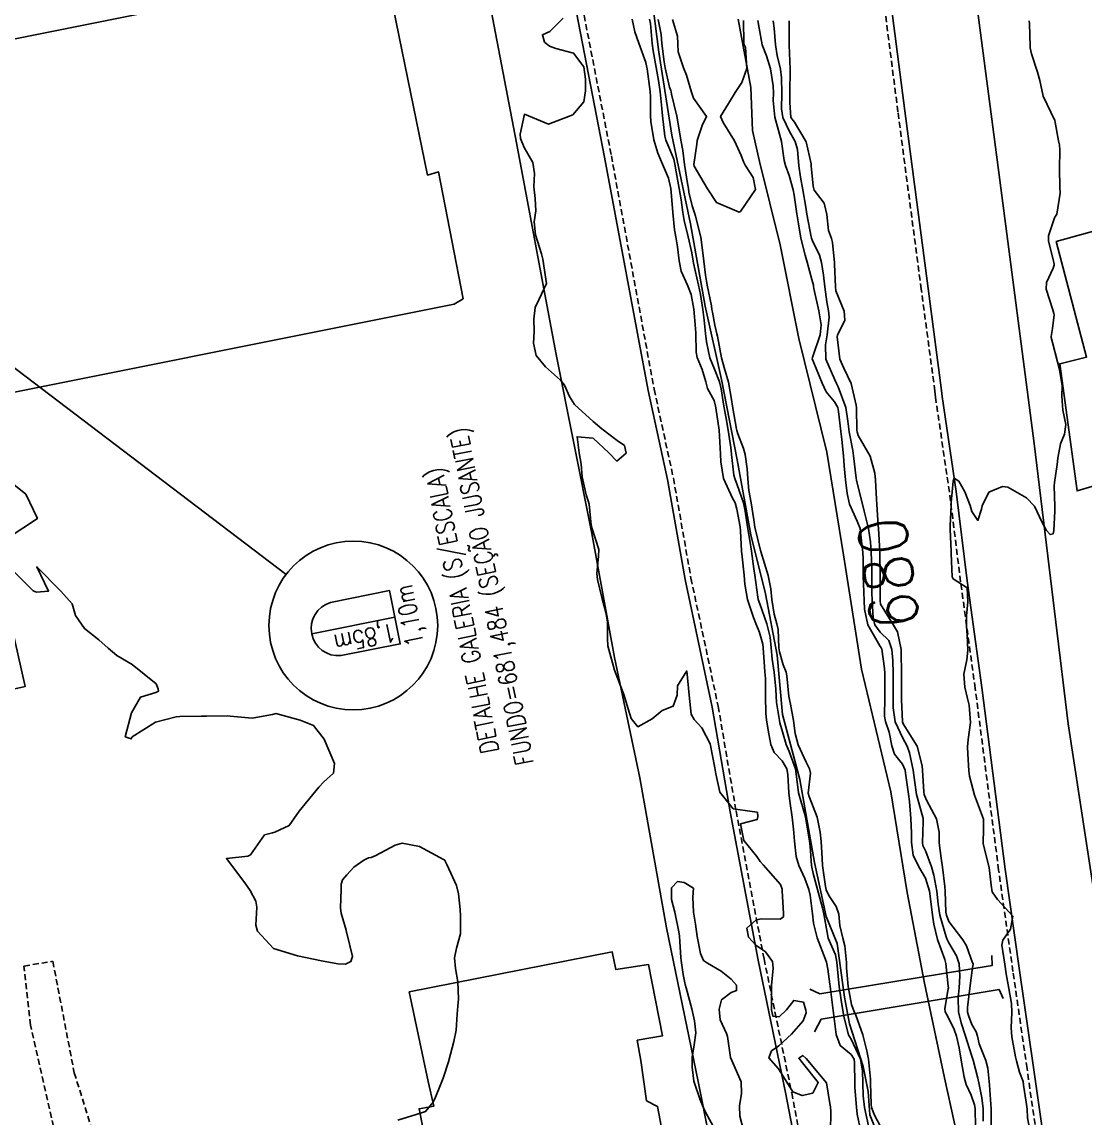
# Model space of a CAD drawing. Header units: metres. Extents: x 292545 to 299085, y 7450245 to 7463078.
# Drawn here: x 297021.9 to 297110.1, y 7453689.6 to 7453780.5 of the extents above; entities that cross this region are included whole.
import ezdxf
from ezdxf.enums import TextEntityAlignment as Align

# ---------------------------------------------------------------- set-up
doc = ezdxf.new("R2010")
doc.units = ezdxf.units.M
doc.linetypes.add('CONTINUO', pattern=[0])
doc.linetypes.add('DASHED', pattern=[0.75, 0.5, -0.25])
for name, color, linetype in [('Canteiro', 45, 'DASHED'), ('Cotas', 45, 'Continuous'), ('Curvas de Nivel 1m', 11, 'Continuous'), ('Curvas de Nivel 5m', 15, 'Continuous'), ('Edificações', 30, 'Continuous'), ('Hidrografia', 140, 'Continuous'), ('Pontes e viadutos', 190, 'Continuous'), ('TEXTO', 45, 'Continuous'), ('Vias Primárias', 230, 'Continuous'), ('Vias Secundárias', 230, 'DASHED')]:
    doc.layers.add(name, color=color, linetype=linetype)
doc.styles.add('ROMANS', font='romans', dxfattribs={"height": 0.2})
doc.styles.add('Style-STANDARD', font='STANDARD.shx')

msp = doc.modelspace()

# ---------------------------------------------------------------- linework, layer by layer
at = {"layer": 'Canteiro'}
for points in [[(297106.617, 7453684.637), (297105.316, 7453693.733), (297104.15, 7453701.788), (297102.964, 7453710.182), (297101.02, 7453725.255), (297099.81, 7453734.097), (297098.88, 7453741.521), (297097.725, 7453749.399), (297097.674, 7453749.893), (297096.542, 7453758.345), (297094.609, 7453773.066), (297092.578, 7453788.917)], [(297068.005, 7453784.014), (297070.838, 7453769.422), (297074.389, 7453750.056)], [(297074.389, 7453750.056), (297075.986, 7453742.683), (297077.443, 7453734.393), (297079.698, 7453723.782), (297081.179, 7453715.099), (297083.501, 7453702.832), (297085.796, 7453691.719), (297089.604, 7453671.877), (297094.449, 7453649.393), (297100.215, 7453627.709), (297108.135, 7453599.257), (297113.971, 7453579.093), (297119.935, 7453569.016), (297123.138, 7453557.451), (297124.983, 7453548.466), (297127.071, 7453533.24), (297128.416, 7453519.801), (297129.866, 7453505.842)]]:
    msp.add_lwpolyline(points, dxfattribs=at)
at = {"layer": 'Curvas de Nivel 1m', "flags": 128}
for points, elevation in [([(297066.835, 7453780.823), (297065.722, 7453779.717), (297065.118, 7453779.447), (297065.292, 7453778.844), (297065.708, 7453778.505), (297066.222, 7453778.315), (297067.7, 7453777.919), (297068.563, 7453776.801), (297068.705, 7453775.767), (297068.696, 7453774.8), (297068.554, 7453773.896), (297067.633, 7453772.81), (297065.625, 7453772.038), (297063.633, 7453772.86), (297063.276, 7453771.205), (297063.305, 7453770.863), (297063.605, 7453770.111), (297064.321, 7453768.853), (297064.475, 7453767.955), (297064.421, 7453766.851), (297064.523, 7453765.881), (297064.572, 7453764.85), (297064.44, 7453763.944), (297064.545, 7453762.85), (297065.049, 7453761.295), (297065.168, 7453760.843), (297065.473, 7453758.84), (297064.818, 7453757.481), (297064.53, 7453756.849), (297064.404, 7453755.879), (297064.423, 7453754.85), (297064.381, 7453753.883), (297064.596, 7453752.848), (297065.389, 7453751.916), (297066.622, 7453750.821), (297066.943, 7453750.39), (297067.359, 7453749.457), (297067.781, 7453748.806), (297069.339, 7453747.399), (297070.055, 7453746.783), (297071.318, 7453745.809), (297071.932, 7453745.384), (297072.054, 7453744.759), (297071.296, 7453744.102), (297070.622, 7453744.777), (297069.321, 7453746.005), (297068.003, 7453746.123), (297068.159, 7453744.801), (297068.337, 7453743.848), (297068.426, 7453742.803), (297068.742, 7453741.317), (297068.92, 7453740.795), (297068.986, 7453740.53), (297069.174, 7453738.791), (297069.186, 7453738.744), (297069.231, 7453738.558), (297069.802, 7453736.784), (297069.768, 7453736.221), (297069.626, 7453734.786), (297069.681, 7453734.282), (297070.051, 7453732.781), (297070.382, 7453731.539), (297070.515, 7453730.776), (297070.524, 7453729.371), (297070.537, 7453728.776), (297071.093, 7453726.77), (297071.869, 7453724.762), (297072.24, 7453723.569), (297072.495, 7453722.755), (297073.036, 7453722.083), (297074.236, 7453722.732), (297075.05, 7453723.432), (297075.97, 7453723.795), (297076.304, 7453724.708), (297076.323, 7453725.459), (297077.093, 7453726.7), (297077.285, 7453724.697), (297077.472, 7453723.118), (297077.71, 7453722.69), (297078.351, 7453721.995), (297079.023, 7453720.67), (297079.418, 7453718.666), (297079.492, 7453718.161), (297079.841, 7453716.661), (297080.952, 7453715.265), (297082.532, 7453715.052), (297082.948, 7453714.989), (297082.977, 7453714.629), (297082.94, 7453714.38), (297081.562, 7453714.019), (297081.84, 7453712.641), (297082.91, 7453711.313), (297083.195, 7453710.915), (297083.43, 7453710.622), (297084.879, 7453709.01), (297084.998, 7453708.599), (297085.012, 7453708.459), (297085.125, 7453706.597), (297085.128, 7453706.318), (297084.846, 7453706.118), (297083.328, 7453706.141), (297082.844, 7453706.057), (297082.083, 7453705.388), (297082.213, 7453704.636), (297082.816, 7453703.972), (297083.612, 7453703.419), (297084.2, 7453702.609), (297084.251, 7453702.062), (297084.12, 7453700.61), (297084.128, 7453699.244), (297084.114, 7453698.61), (297084.232, 7453698.092), (297084.747, 7453698.019), (297085.377, 7453698.594), (297085.965, 7453699.387), (297086.763, 7453699.25), (297086.963, 7453698.578), (297086.986, 7453698.342), (297086.744, 7453697.705), (297085.779, 7453696.594), (297084.723, 7453695.609), (297084.136, 7453695.198), (297083.891, 7453694.618), (297084.699, 7453693.707), (297085.396, 7453692.599), (297085.883, 7453691.8), (297086.672, 7453691.499), (297087.544, 7453691.702), (297088.003, 7453692.567), (297086.707, 7453694.205), (297086.38, 7453694.585), (297086.715, 7453694.831), (297086.991, 7453694.577), (297088.683, 7453692.56), (297088.951, 7453690.841), (297089.009, 7453690.555), (297089.057, 7453690.154), (297089.007, 7453688.554)], 681), ([(297074.015, 7453780.737), (297074.092, 7453780.373), (297074.237, 7453778.735), (297074.313, 7453778.125), (297074.55, 7453776.731), (297074.751, 7453775.65), (297074.892, 7453774.728), (297075.033, 7453773.335), (297075.083, 7453772.726), (297075.282, 7453771.058), (297075.362, 7453770.723), (297075.607, 7453770.126), (297076.019, 7453769.136), (297076.098, 7453768.712), (297076.205, 7453768.089), (297076.477, 7453766.706), (297076.616, 7453765.766), (297076.764, 7453764.702), (297076.885, 7453764.048), (297077.199, 7453762.695), (297077.503, 7453761.364), (297077.628, 7453760.689), (297077.658, 7453760.522), (297078.059, 7453758.684), (297078.221, 7453757.922), (297078.432, 7453756.685), (297078.538, 7453755.788), (297078.656, 7453754.681), (297078.727, 7453753.992), (297079.003, 7453752.676), (297079.389, 7453751.728), (297079.809, 7453750.666), (297079.939, 7453750.093), (297080.182, 7453748.662), (297080.355, 7453747.642), (297080.516, 7453746.658), (297080.74, 7453745.225), (297080.814, 7453744.655), (297081.006, 7453742.932), (297081.069, 7453742.652), (297081.275, 7453742.147), (297081.797, 7453740.645), (297081.938, 7453739.951), (297082.141, 7453738.641), (297082.338, 7453737.522), (297082.458, 7453736.638), (297082.656, 7453735.17), (297082.733, 7453734.634), (297082.986, 7453732.81), (297083.024, 7453732.631), (297083.157, 7453732.261), (297083.746, 7453730.621), (297084.016, 7453729.51), (297084.096, 7453728.615), (297084.177, 7453727.687), (297084.345, 7453726.611), (297084.491, 7453725.189), (297084.501, 7453724.608), (297084.531, 7453724.081), (297084.777, 7453722.604), (297084.827, 7453722.391), (297085.029, 7453721.655), (297085.342, 7453720.597), (297085.586, 7453720.015), (297086.126, 7453718.589), (297086.267, 7453717.301), (297086.349, 7453716.586), (297086.943, 7453714.605), (297086.952, 7453714.58), (297087.287, 7453712.576), (297087.333, 7453712.162), (297087.447, 7453710.575), (297087.57, 7453709.896), (297087.942, 7453708.569), (297088.351, 7453707.072), (297088.458, 7453706.564), (297088.823, 7453704.56), (297089.429, 7453703.17), (297089.555, 7453702.549), (297089.645, 7453701.4), (297089.731, 7453700.546), (297089.907, 7453699.401), (297090.035, 7453698.541), (297090.138, 7453697.93), (297090.518, 7453696.533), (297090.588, 7453696.388), (297090.729, 7453696.174), (297091.502, 7453694.522), (297091.677, 7453693.541), (297091.692, 7453692.52), (297091.716, 7453691.476), (297091.832, 7453690.518), (297092.177, 7453688.978)], 679), ([(297074.73, 7453780.73), (297074.968, 7453779.48), (297075.03, 7453778.727), (297075.213, 7453777.202), (297075.294, 7453776.724), (297075.667, 7453775.108), (297075.763, 7453774.818), (297075.798, 7453774.718), (297075.838, 7453774.539), (297076.273, 7453772.71), (297076.472, 7453771.558), (297076.615, 7453770.705), (297076.768, 7453769.866), (297076.915, 7453768.7), (297077.151, 7453767.114), (297077.226, 7453766.695), (297077.277, 7453766.411), (297077.549, 7453765.255), (297077.724, 7453764.688), (297077.812, 7453764.414), (297078.256, 7453762.683), (297078.383, 7453761.808), (297078.496, 7453760.68), (297078.635, 7453759.525), (297078.781, 7453758.677), (297079.135, 7453756.986), (297079.186, 7453756.674), (297079.22, 7453756.452), (297079.43, 7453755.366), (297079.596, 7453754.668), (297079.641, 7453754.448), (297079.966, 7453752.664), (297080.197, 7453751.855), (297080.549, 7453750.658), (297080.798, 7453749.216), (297080.88, 7453748.655), (297081.227, 7453746.749), (297081.246, 7453746.651), (297081.32, 7453746.363), (297081.811, 7453745.146), (297081.928, 7453744.641), (297082.107, 7453743.454), (297082.159, 7453742.641), (297082.246, 7453741.663), (297082.44, 7453740.638), (297082.651, 7453739.224), (297082.745, 7453738.635), (297083.214, 7453736.689), (297083.226, 7453736.643), (297083.238, 7453736.604), (297083.833, 7453734.62), (297084.068, 7453733.512), (297084.155, 7453732.615), (297084.344, 7453731.413), (297084.574, 7453730.608), (297084.669, 7453730.147), (297084.743, 7453728.606), (297084.782, 7453728.277), (297085.099, 7453727.2), (297085.334, 7453726.598), (297085.381, 7453726.305), (297085.565, 7453724.595), (297085.69, 7453723.96), (297085.955, 7453722.591), (297086.097, 7453721.519), (297086.341, 7453720.587), (297086.998, 7453719.131), (297087.276, 7453718.577), (297087.349, 7453718.217), (297087.176, 7453716.578), (297087.244, 7453716.302), (297087.908, 7453714.57), (297088.156, 7453713.342), (297088.229, 7453712.567), (297088.319, 7453711.155), (297088.366, 7453710.565), (297088.605, 7453708.835), (297088.667, 7453708.562), (297088.868, 7453708.087), (297089.485, 7453707.176), (297089.694, 7453706.547), (297089.797, 7453705.587), (297090.046, 7453704.542), (297090.195, 7453703.917), (297090.338, 7453702.537), (297090.356, 7453702.094), (297090.469, 7453700.535), (297090.761, 7453699.056), (297090.945, 7453698.528), (297091.117, 7453698.158), (297091.711, 7453696.52), (297092.023, 7453695.207), (297092.163, 7453694.515), (297092.338, 7453692.864), (297092.346, 7453692.513), (297092.391, 7453690.788), (297092.424, 7453690.512), (297092.653, 7453689.882), (297093.376, 7453688.503)], 678), ([(297075.903, 7453780.717), (297076.336, 7453779.327), (297076.348, 7453778.71), (297076.38, 7453778.033), (297076.824, 7453776.703), (297077.072, 7453776.094), (297077.479, 7453774.693), (297077.655, 7453774.189), (297078.731, 7453772.679), (297078.373, 7453771.935), (297077.946, 7453770.687), (297077.921, 7453770.376), (297077.672, 7453768.689), (297077.716, 7453768.564), (297078.812, 7453766.678), (297079.552, 7453765.535), (297081.444, 7453764.751), (297081.544, 7453764.793), (297082.792, 7453766.632), (297082.59, 7453767.623), (297081.933, 7453768.645), (297081.818, 7453768.869), (297081.601, 7453769.437), (297081.048, 7453770.656), (297080.109, 7453772.185), (297079.904, 7453772.667), (297080.567, 7453773.743), (297081.098, 7453774.656), (297081.671, 7453775.481), (297082.082, 7453776.644), (297081.963, 7453778.392), (297081.858, 7453778.648), (297081.832, 7453778.766), (297081.79, 7453780.649)], 677), ([(297101.076, 7453688.413), (297101.018, 7453690.054), (297101.005, 7453690.415), (297100.968, 7453690.717), (297100.674, 7453691.536), (297100.265, 7453692.424), (297100.093, 7453693.022), (297099.843, 7453694.429), (297099.686, 7453695.463), (297099.462, 7453696.433), (297099.277, 7453696.97), (297098.749, 7453698.039), (297098.528, 7453698.442), (297098.498, 7453698.701), (297098.781, 7453700.341), (297098.791, 7453700.431), (297098.784, 7453700.555), (297098.583, 7453702.442), (297098.486, 7453702.764), (297097.884, 7453704.449), (297097.595, 7453705.699), (297097.466, 7453706.454), (297097.294, 7453708.03), (297097.235, 7453708.456), (297096.889, 7453709.51), (297096.343, 7453710.468), (297095.873, 7453711.437), (297095.731, 7453712.478), (297095.721, 7453713.268), (297095.677, 7453714.473), (297095.564, 7453715.874), (297095.475, 7453716.475), (297095.245, 7453718.223), (297095.203, 7453718.478), (297094.998, 7453718.98), (297094.323, 7453719.808), (297094.113, 7453720.493), (297093.888, 7453721.64), (297093.575, 7453722.502), (297093.492, 7453722.948), (297093.522, 7453724.503), (297093.533, 7453726.057), (297093.534, 7453726.503), (297093.505, 7453726.912), (297093.276, 7453728.508), (297093.231, 7453728.625), (297093.116, 7453728.778), (297092.117, 7453730.52), (297091.846, 7453731.829), (297091.819, 7453732.523), (297091.748, 7453733.954), (297091.737, 7453734.524), (297091.733, 7453735.989), (297091.706, 7453736.525), (297091.515, 7453738.241), (297091.463, 7453738.528), (297091.239, 7453739.131), (297090.593, 7453740.537), (297090.389, 7453741.416), (297090.247, 7453742.54), (297090.139, 7453743.697), (297090.086, 7453744.542), (297089.957, 7453745.903), (297089.874, 7453746.544), (297089.677, 7453748.217), (297089.613, 7453748.547), (297089.358, 7453749.011), (297088.65, 7453749.845), (297088.326, 7453750.566), (297087.585, 7453752.392), (297087.507, 7453752.578), (297087.519, 7453752.693), (297088.16, 7453754.569), (297088.252, 7453755.389), (297088.056, 7453756.571), (297087.635, 7453758.413), (297087.612, 7453758.578), (297087.594, 7453758.698), (297087.479, 7453759.159), (297087.069, 7453760.584), (297086.915, 7453761.169), (297086.56, 7453762.59), (297086.348, 7453763.775), (297086.235, 7453764.593), (297086.01, 7453766.144), (297085.926, 7453766.596), (297085.581, 7453767.778), (297085.272, 7453768.603), (297085.174, 7453769.028), (297084.959, 7453770.607), (297084.71, 7453771.521), (297084.398, 7453772.612), (297084.27, 7453773.998), (297084.286, 7453774.614), (297084.265, 7453775.21), (297084.049, 7453776.616), (297083.699, 7453777.713), (297083.354, 7453778.625), (297083.086, 7453779.989), (297082.992, 7453780.631)], 678), ([(297101.687, 7453689.365), (297101.667, 7453690.405), (297101.576, 7453691.31), (297101.34, 7453692.41), (297101.225, 7453692.949), (297100.855, 7453694.418), (297100.709, 7453694.851), (297100.204, 7453696.425), (297099.852, 7453697.531), (297099.622, 7453698.427), (297099.592, 7453699.606), (297099.683, 7453700.426), (297099.757, 7453701.39), (297099.691, 7453702.427), (297099.464, 7453703.085), (297098.82, 7453704.156), (297098.691, 7453704.441), (297098.619, 7453704.649), (297098.086, 7453706.448), (297097.95, 7453707.361), (297097.841, 7453708.45), (297097.582, 7453709.763), (297097.406, 7453710.455), (297096.916, 7453711.731), (297096.687, 7453712.23), (297096.652, 7453712.464), (297096.691, 7453714.214), (297096.689, 7453714.463), (297096.627, 7453714.784), (297096.163, 7453716.468), (297096.004, 7453717.448), (297095.878, 7453718.471), (297095.566, 7453719.916), (297095.382, 7453720.476), (297095.023, 7453721.126), (297094.389, 7453722.49), (297094.205, 7453723.643), (297094.214, 7453724.493), (297094.221, 7453725.348), (297094.221, 7453726.493), (297094.176, 7453727.566), (297094.098, 7453728.495), (297093.853, 7453729.232), (297093.127, 7453729.917), (297092.689, 7453730.514), (297092.562, 7453731.096), (297092.473, 7453732.517), (297092.441, 7453733.246), (297092.439, 7453734.517), (297092.437, 7453735.271), (297092.387, 7453736.518), (297092.323, 7453737.413), (297092.164, 7453738.521), (297091.821, 7453739.95), (297091.674, 7453740.526), (297091.276, 7453742.045), (297091.159, 7453742.531), (297091.136, 7453742.68), (297090.935, 7453744.534), (297090.868, 7453744.974), (297090.566, 7453746.538), (297090.463, 7453747.412), (297090.276, 7453748.541), (297089.644, 7453750.274), (297089.523, 7453750.548), (297089.377, 7453750.842), (297088.64, 7453752.561), (297088.59, 7453753.737), (297088.751, 7453754.56), (297088.912, 7453756.032), (297088.858, 7453756.559), (297088.702, 7453757.314), (297088.536, 7453758.564), (297088.436, 7453759.52), (297088.279, 7453760.568), (297088.112, 7453761.184), (297087.511, 7453762.37), (297087.43, 7453762.581), (297087.4, 7453762.696), (297087.063, 7453764.585), (297086.972, 7453765.162), (297086.722, 7453766.588), (297086.526, 7453767.644), (297086.39, 7453768.592), (297086.27, 7453769.93), (297086.098, 7453770.595), (297085.621, 7453771.423), (297085.056, 7453772.606), (297084.949, 7453773.302), (297084.972, 7453774.607), (297084.957, 7453775.889), (297084.855, 7453776.608), (297084.584, 7453777.727), (297084.442, 7453778.613), (297084.337, 7453780), (297084.247, 7453780.615)], 679), ([(297105.594, 7453688.356), (297105.361, 7453689.65), (297105.315, 7453690.36), (297105.256, 7453690.948), (297105.036, 7453692.365), (297104.992, 7453692.671), (297104.693, 7453693.423), (297104.445, 7453694.373), (297104.374, 7453694.707), (297104.047, 7453696.377), (297103.998, 7453697.12), (297104.044, 7453698.377), (297104.017, 7453699.125), (297103.815, 7453700.38), (297103.596, 7453701.581), (297103.469, 7453702.383), (297103.238, 7453703.967), (297103.298, 7453704.385), (297103.934, 7453705.282), (297104.13, 7453706.377), (297102.867, 7453707.761), (297102.434, 7453708.394), (297102.331, 7453708.943), (297102.183, 7453710.397), (297101.934, 7453711.373), (297101.692, 7453712.402), (297101.705, 7453713.633), (297101.718, 7453714.402), (297100.973, 7453716.41), (297100.549, 7453717.977), (297100.488, 7453718.418), (297100.419, 7453719.831), (297100.385, 7453720.419), (297100.434, 7453721.007), (297100.629, 7453722.416), (297100.506, 7453723.867), (297100.374, 7453724.42), (297100.146, 7453725.355), (297100.08, 7453726.425), (297100.317, 7453727.634), (297100.419, 7453728.42), (297100.349, 7453729.645), (297100.308, 7453730.422), (297100.287, 7453731.281), (297100.403, 7453732.421), (297100.353, 7453733.601), (297099.182, 7453734.332), (297099.124, 7453734.441), (297099.112, 7453734.513), (297099.035, 7453736.442), (297099.024, 7453736.623), (297098.937, 7453738.443), (297098.942, 7453738.736), (297099.027, 7453740.442), (297099.038, 7453740.66), (297099.195, 7453742.431), (297099.285, 7453742.68), (297099.651, 7453742.426), (297100.145, 7453741.546), (297100.59, 7453740.42), (297100.747, 7453739.917), (297101.241, 7453739.19), (297101.549, 7453740.108), (297101.597, 7453740.407), (297102.158, 7453741.513), (297103.277, 7453742.005), (297103.729, 7453741.93), (297105.263, 7453741.062), (297105.933, 7453740.353), (297106.574, 7453739.013), (297106.924, 7453738.343), (297107.228, 7453738.005), (297107.491, 7453738.075), (297107.538, 7453738.337), (297107.629, 7453739.956), (297107.634, 7453740.336), (297107.576, 7453742.04), (297107.594, 7453742.337), (297107.82, 7453743.813), (297107.885, 7453744.334), (297108.104, 7453745.543), (297108.422, 7453746.329), (297108.528, 7453747.135), (297108.296, 7453748.331), (297108.205, 7453749.491), (297108.241, 7453750.331), (297108.02, 7453751.701), (297107.839, 7453752.336), (297107.417, 7453753.949), (297107.329, 7453754.341), (297107.327, 7453754.438), (297107.43, 7453755.09), (297107.557, 7453756.223), (297107.542, 7453756.339), (297107.447, 7453756.634), (297106.9, 7453758.346), (297106.922, 7453758.902), (297107.491, 7453760.104), (297107.564, 7453760.339), (297107.575, 7453760.42), (297107.498, 7453760.814), (297107.106, 7453762.344), (297107.095, 7453762.768), (297107.539, 7453764.106), (297107.596, 7453764.285), (297107.624, 7453764.339), (297107.795, 7453764.586), (297108.07, 7453766.332), (297108.037, 7453766.803), (297108.015, 7453768.334), (297108.043, 7453769.897), (297107.999, 7453770.334), (297107.94, 7453770.659), (297107.633, 7453772.34), (297106.658, 7453774.35), (297106.375, 7453775.654), (297106.197, 7453776.355), (297105.698, 7453777.868), (297105.584, 7453778.361), (297105.571, 7453778.495), (297105.521, 7453780.362), (297105.487, 7453780.611)], 681), ([(297021.271, 7453742.149), (297022.261, 7453741.35), (297023.233, 7453739.34), (297022.025, 7453738.552), (297021.22, 7453738.029)], 682), ([(297021.188, 7453735.044), (297022.891, 7453733.343), (297023.162, 7453733.238), (297024.164, 7453733.325), (297023.193, 7453735.34), (297025.163, 7453733.31), (297026.105, 7453732.258), (297026.384, 7453731.301), (297027.127, 7453730.219), (297028.323, 7453729.278), (297029.106, 7453728.602), (297029.833, 7453727.991), (297031.093, 7453727.24), (297033.077, 7453725.624), (297033.249, 7453725.218), (297033.265, 7453725.023), (297033.068, 7453724.906), (297031.774, 7453724.521), (297031.043, 7453723.24), (297030.523, 7453721.248), (297031.02, 7453721.064), (297031.07, 7453721.191), (297031.09, 7453721.239), (297033.035, 7453722.457), (297034.749, 7453722.912), (297035.04, 7453722.937), (297036.813, 7453722.946), (297037.041, 7453722.946), (297037.253, 7453722.955), (297039.041, 7453722.975), (297039.233, 7453722.956), (297041.04, 7453722.793), (297042.725, 7453723.105), (297043.044, 7453723.169), (297043.313, 7453723.097), (297045.038, 7453722.621), (297046.143, 7453722.172), (297047.023, 7453721.05), (297047.882, 7453719.041), (297047.793, 7453718.234), (297046.977, 7453717.5), (297046.571, 7453717.056), (297044.953, 7453715.08), (297044.126, 7453713.897), (297042.926, 7453713.322), (297042.745, 7453713.283), (297042.081, 7453713.113), (297040.906, 7453711.446), (297040.689, 7453711.348), (297038.903, 7453711.15), (297040.434, 7453709.134), (297040.867, 7453708.491), (297041.358, 7453707.622), (297041.433, 7453707.121), (297041.35, 7453705.634), (297041.482, 7453705.12), (297042.812, 7453703.685), (297044.803, 7453703.08), (297046.799, 7453702.659), (297048.165, 7453702.408), (297048.797, 7453702.396), (297049.219, 7453702.606), (297049.36, 7453703.024), (297048.891, 7453704.971), (297048.877, 7453705.03), (297048.835, 7453705.204), (297048.427, 7453706.615), (297048.386, 7453707.037), (297048.427, 7453708.596), (297048.431, 7453709.037), (297048.539, 7453709.374), (297048.884, 7453709.799), (297049.481, 7453710.437), (297050.298, 7453711.016), (297050.703, 7453711.214), (297050.905, 7453711.246), (297051.307, 7453711.404), (297052.916, 7453712.264), (297053.48, 7453712.411), (297054.915, 7453712.157), (297056.619, 7453711.229), (297056.904, 7453711.07), (297056.995, 7453711.029), (297057.058, 7453710.938), (297057.193, 7453710.641), (297057.995, 7453708.923), (297058.171, 7453708.225), (297058.286, 7453706.918), (297058.33, 7453706.4), (297058.319, 7453704.918), (297058.006, 7453703.731), (297057.831, 7453702.925), (297057.906, 7453702.036), (297058.109, 7453700.92), (297058.151, 7453699.53), (297058.106, 7453698.92), (297058.058, 7453698.232), (297057.955, 7453696.922), (297057.77, 7453695.971), (297057.506, 7453694.928), (297057.333, 7453694.301), (297056.876, 7453692.937), (297056.677, 7453692.396), (297056.242, 7453691.369), (297056.048, 7453690.946), (297055.425, 7453690.183), (297054.653, 7453689.923), (297053.125, 7453689.461)], 682), ([(297081.795, 7453688.638), (297081.502, 7453689.79), (297081.478, 7453690.642), (297081.641, 7453691.672), (297081.601, 7453692.641), (297080.713, 7453694.65), (297080.473, 7453696.397), (297080.381, 7453696.655), (297079.86, 7453697.779), (297079.768, 7453698.665), (297079.985, 7453699.441), (297080.774, 7453700.038), (297081.227, 7453700.195), (297081.213, 7453700.646), (297080.788, 7453701.148), (297079.941, 7453701.809), (297078.801, 7453702.463), (297078.483, 7453702.683), (297078.226, 7453703.269), (297077.963, 7453704.689), (297077.831, 7453705.697), (297077.64, 7453706.692), (297077.599, 7453707.959), (297077.651, 7453708.692), (297076.88, 7453709.173), (297076.329, 7453709.258), (297075.827, 7453708.71), (297075.834, 7453707.74), (297076.103, 7453706.708), (297076.449, 7453705.084), (297076.492, 7453704.703), (297076.602, 7453702.906), (297076.618, 7453702.702), (297076.791, 7453701.521), (297076.961, 7453700.698), (297077.04, 7453700.437), (297077.509, 7453698.692), (297077.745, 7453697.688), (297077.859, 7453696.689), (297077.712, 7453695.702), (297077.55, 7453694.692), (297077.529, 7453693.863), (297077.676, 7453692.69), (297078.218, 7453691.134), (297078.397, 7453690.683), (297078.654, 7453690.108), (297079.444, 7453688.668)], 681)]:
    msp.add_lwpolyline(points, dxfattribs=dict(at, elevation=elevation))
at = {"layer": 'Curvas de Nivel 5m', "elevation": 680, "flags": 128}
for points in [[(297072.562, 7453780.752), (297072.775, 7453779.697), (297073.113, 7453778.746), (297073.689, 7453777.154), (297073.785, 7453776.739), (297073.804, 7453776.616), (297074.065, 7453774.736), (297074.097, 7453774.295), (297074.094, 7453772.735), (297074.113, 7453772.25), (297074.363, 7453770.733), (297074.698, 7453769.633), (297075.07, 7453768.725), (297075.576, 7453767.563), (297075.774, 7453766.717), (297075.907, 7453765.075), (297075.934, 7453764.714), (297076.082, 7453763.265), (297076.181, 7453762.71), (297076.339, 7453761.879), (297076.46, 7453760.705), (297076.628, 7453759.846), (297077.143, 7453758.695), (297077.461, 7453757.908), (297077.691, 7453756.696), (297077.819, 7453755.086), (297077.833, 7453754.694), (297077.862, 7453753.148), (297077.962, 7453752.692), (297078.382, 7453751.691), (297078.664, 7453750.681), (297078.825, 7453750.136), (297079.357, 7453749.127), (297079.484, 7453748.669), (297079.51, 7453748.509), (297079.768, 7453746.666), (297079.819, 7453746.164), (297079.898, 7453744.664), (297079.908, 7453744.052), (297080.129, 7453742.662), (297080.896, 7453741.016), (297081.101, 7453740.652), (297081.248, 7453740.126), (297081.517, 7453738.647), (297081.555, 7453738.321), (297081.646, 7453736.646), (297081.682, 7453736.169), (297081.853, 7453734.643), (297081.922, 7453733.896), (297082.144, 7453732.64), (297082.629, 7453731.146), (297082.831, 7453730.633), (297083.125, 7453729.886), (297083.41, 7453728.92), (297083.444, 7453728.625), (297083.531, 7453727.057), (297083.58, 7453726.623), (297083.627, 7453726.08), (297083.618, 7453724.622), (297083.641, 7453723.213), (297083.696, 7453722.62), (297083.909, 7453721.499), (297084.075, 7453720.614), (297084.332, 7453719.936), (297085, 7453719.262), (297085.392, 7453718.596), (297085.467, 7453718.116), (297085.56, 7453716.594), (297085.654, 7453715.901), (297085.828, 7453714.591), (297085.95, 7453713.573), (297086.037, 7453712.589), (297086.167, 7453711.33), (297086.387, 7453710.585), (297086.887, 7453709.493), (297087.229, 7453708.576), (297087.335, 7453708.108), (297087.52, 7453706.573), (297087.619, 7453705.795), (297087.904, 7453704.569), (297088.602, 7453702.765), (297088.682, 7453702.561), (297088.797, 7453701.966), (297088.964, 7453700.736), (297088.986, 7453700.557), (297089.017, 7453700.319), (297089.237, 7453698.553), (297089.406, 7453697.217), (297089.498, 7453696.549), (297089.828, 7453695.648), (297090.717, 7453694.903), (297090.966, 7453694.527), (297091.019, 7453694.216), (297091.035, 7453692.526), (297091.044, 7453692.162), (297091.169, 7453690.525), (297091.237, 7453689.941), (297091.545, 7453688.521)], [(297102.335, 7453688.697), (297102.331, 7453690.395), (297102.237, 7453691.956), (297102.193, 7453692.397), (297102.057, 7453693.76), (297101.896, 7453694.402), (297101.35, 7453695.784), (297101.203, 7453696.413), (297101.104, 7453696.782), (297100.743, 7453697.379), (297100.458, 7453698.122), (297100.39, 7453698.415), (297100.383, 7453698.792), (297100.574, 7453700.413), (297100.8, 7453702.119), (297100.843, 7453702.369), (297100.84, 7453702.41), (297100.804, 7453702.505), (297100.301, 7453703.901), (297099.99, 7453704.422), (297098.845, 7453705.934), (297098.63, 7453706.442), (297098.593, 7453706.705), (297098.532, 7453708.443), (297098.506, 7453708.817), (297098.315, 7453710.446), (297098.185, 7453711.166), (297098.035, 7453712.449), (297098.034, 7453713.347), (297097.795, 7453714.451), (297096.966, 7453715.997), (297096.778, 7453716.462), (297096.745, 7453716.693), (297096.655, 7453718.463), (297096.625, 7453718.835), (297096.201, 7453720.468), (297095.041, 7453722.33), (297094.986, 7453722.481), (297094.903, 7453724.324), (297094.904, 7453724.482), (297094.904, 7453724.643), (297094.906, 7453726.483), (297094.882, 7453728.255), (297094.873, 7453728.484), (297094.575, 7453729.936), (297094.25, 7453730.493), (297093.159, 7453732.254), (297093.125, 7453732.51), (297093.122, 7453732.551), (297093.145, 7453734.51), (297093.145, 7453734.549), (297093.101, 7453736.511), (297093.096, 7453736.62), (297092.998, 7453738.512), (297092.982, 7453738.766), (297092.864, 7453740.514), (297092.835, 7453740.938), (297092.744, 7453742.515), (297092.694, 7453743.111), (297092.318, 7453744.52), (297091.32, 7453746.229), (297091.222, 7453746.531), (297091.207, 7453746.649), (297091.163, 7453748.532), (297091.151, 7453748.736), (297090.729, 7453750.536), (297090.133, 7453751.801), (297089.779, 7453752.546), (297089.56, 7453754.41), (297089.6, 7453754.548), (297090.201, 7453755.777), (297090.16, 7453756.543), (297089.468, 7453758.215), (297089.418, 7453758.551), (297089.358, 7453760.418), (297089.352, 7453760.552), (297089.18, 7453762.225), (297089.092, 7453762.556), (297088.854, 7453763.229), (297088.702, 7453764.563), (297088.478, 7453765.492), (297087.657, 7453766.579), (297087.568, 7453766.912), (297087.423, 7453768.582), (297087.419, 7453768.758), (297087.002, 7453770.586), (297086.018, 7453772.207), (297085.731, 7453772.599), (297085.652, 7453773.842), (297085.654, 7453774.6), (297085.683, 7453776.6), (297085.575, 7453778.601), (297085.575, 7453778.732), (297085.575, 7453780.602)]]:
    msp.add_lwpolyline(points, dxfattribs=at)
at = {"layer": 'Edificações'}
for points in [[(297000.705, 7453770.495), (296999.885, 7453775.512), (297008.387, 7453777), (297008.469, 7453776.531), (297032.592, 7453781.366), (297052.042, 7453785.12), (297055.598, 7453767.82), (297056.505, 7453768.074), (297058.549, 7453757.559), (297057.812, 7453757.114), (297013.702, 7453748.293), (297010.079, 7453747.749), (297009.378, 7453752.597), (296997.803, 7453750.253), (296990.307, 7453748.879), (296986.884, 7453767.39), (296984.056, 7453766.868), (296982.54, 7453774.955), (296987.191, 7453775.882), (296986.117, 7453782.152), (296993.073, 7453783.486), (296995.034, 7453772.85), (296987.326, 7453771.213), (296988.069, 7453767.916)], [(297021.046, 7453730.594), (296998.549, 7453726.048), (297000.433, 7453720.53), (297022.223, 7453725.416)]]:
    msp.add_lwpolyline(points, close=True, dxfattribs=at)
for points in [[(297112.923, 7453763.736), (297107.743, 7453762.308), (297110.263, 7453752.728), (297108.037, 7453752.168), (297109.463, 7453741.632), (297115.653, 7453743.453)], [(297077.323, 7453676.616), (297074.678, 7453690.59), (297073.755, 7453691.066), (297073.284, 7453694.393), (297072.981, 7453696.081), (297075.08, 7453696.44), (297073.927, 7453702.354), (297071.208, 7453701.954), (297070.908, 7453703.412), (297054.076, 7453700.091), (297055.651, 7453692.651), (297056.117, 7453690.619), (297054.884, 7453690.396), (297056.553, 7453681.933)]]:
    msp.add_lwpolyline(points, dxfattribs=at)
at = {"layer": 'Hidrografia'}
for points in [[(297093.259, 7453687.496), (297092.286, 7453689.903), (297092.128, 7453691.842), (297091.732, 7453693.899), (297090.583, 7453697.453), (297090.167, 7453699.649), (297089.572, 7453704.113), (297088.661, 7453706.348), (297087.69, 7453710.831), (297086.481, 7453717.689), (297085.035, 7453723.1), (297084.598, 7453728.017), (297083.627, 7453733.11), (297082.397, 7453737.987), (297081.268, 7453744.211), (297079.979, 7453750.869), (297078.631, 7453756.936), (297077.402, 7453763.774), (297075.855, 7453771.127), (297074.785, 7453778.004), (297074.131, 7453783.025)], [(297081.355, 7453780.748), (297082.421, 7453775.069), (297082.537, 7453771.521), (297083.139, 7453768.953), (297084.831, 7453762.023), (297086.383, 7453754.281), (297088.701, 7453744.849), (297090.093, 7453736.318), (297091.599, 7453726.84), (297094.009, 7453716.666), (297095.377, 7453708.32), (297096.814, 7453700.81), (297098.483, 7453692.978), (297100.08, 7453685.675)]]:
    msp.add_lwpolyline(points, dxfattribs=at)
at = {"layer": 'Pontes e viadutos'}
for points in [[(297102.389, 7453703.11), (297102.421, 7453702.268), (297088.144, 7453699.935), (297087.3, 7453700.323)], [(297103.33, 7453699.546), (297103.005, 7453700.291), (297088.241, 7453697.828), (297087.69, 7453696.791)]]:
    msp.add_lwpolyline(points, dxfattribs=at)
at = {"layer": 'TEXTO', "linetype": 'CONTINUO'}
for points in [[(297043.862, 7453734.705, 0), (296970.26, 7453790.628, 0)], [(297048.418, 7453727.974, 0), (297053.322, 7453728.949, 0), (297052.444, 7453733.363, 0), (297047.54, 7453732.388, 0)], [(297045.988, 7453729.785, 0), (297052.883, 7453731.156, 0)]]:
    msp.add_polyline3d(points, dxfattribs=at)
msp.add_circle((297049.435, 7453730.47), 7, dxfattribs=at)
msp.add_arc((297048.206, 7453730.226), 2.262, 107.13033, 275.36115, dxfattribs=at)
at = {"layer": 'Vias Primárias'}
msp.add_lwpolyline([(297098.225, 7453749.95), (297097.112, 7453758.419), (297095.178, 7453773.14), (297093.148, 7453788.99), (297092.832, 7453791.433), (297092.346, 7453802.694), (297091.225, 7453828.045), (297083.826, 7453831.836, 0.190694), (297072.813, 7453838.264), (297061.615, 7453838.131, 0.441203), (297058.065, 7453834.147), (297058.1, 7453833.215), (297059.35, 7453826.036), (297061.71, 7453814.004), (297063.589, 7453803.893), (297065.74, 7453792.92), (297067.441, 7453783.907), (297070.274, 7453769.314), (297073.901, 7453749.95)], format="xyb", dxfattribs=at)
for points in [[(297059.364, 7453789.283), (297062.964, 7453770.487), (297066.225, 7453753.07), (297069.223, 7453738.101), (297071.086, 7453727.82), (297073.19, 7453717.829), (297075.417, 7453705.406), (297078.047, 7453692.659), (297080.92, 7453678.215)], [(297127.919, 7453519.75), (297126.575, 7453533.181), (297124.49, 7453548.382), (297122.651, 7453557.334), (297119.471, 7453568.818), (297113.508, 7453578.893), (297107.654, 7453599.12), (297099.733, 7453627.578), (297093.963, 7453649.276), (297089.114, 7453671.777), (297085.306, 7453691.621), (297083.01, 7453702.735), (297080.687, 7453715.01), (297079.207, 7453723.687), (297076.952, 7453734.298), (297075.495, 7453742.587), (297073.901, 7453749.95)], [(297098.225, 7453749.95), (297098.274, 7453749.467), (297099.428, 7453741.595), (297100.359, 7453734.169), (297101.569, 7453725.328), (297103.512, 7453710.256), (297104.697, 7453701.867), (297105.864, 7453693.812), (297107.161, 7453684.737)]]:
    msp.add_lwpolyline(points, dxfattribs=at)
at = {"layer": 'Vias Primárias', "elevation": 702.039}
msp.add_lwpolyline([(297153.574, 7453518.269), (297151.912, 7453531.535), (297149.281, 7453547.182), (297146.581, 7453559.129), (297143.81, 7453571.423), (297140.763, 7453584.265), (297136.991, 7453595.664), (297133.651, 7453607.315), (297130.603, 7453619.572), (297126.918, 7453631.135), (297124.568, 7453640.737), (297119.914, 7453661.667), (297114.432, 7453685.258), (297111.717, 7453702.825), (297108.726, 7453722.316), (297105.901, 7453745.574), (297103.064, 7453767.41), (297101.184, 7453781.711)], dxfattribs=at)
at = {"layer": 'Vias Secundárias'}
msp.add_lwpolyline([(297032.27, 7453656.363), (297033.241, 7453657.645), (297032.754, 7453661.198), (297029.756, 7453671.511), (297025.708, 7453683.805), (297022.672, 7453697.335), (297022.108, 7453702.231), (297024.511, 7453702.627), (297026.291, 7453693.375), (297030.908, 7453678.612), (297033.181, 7453669.364), (297034.656, 7453663.281), (297037.796, 7453659.238), (297039.091, 7453657.848)], dxfattribs=at)

# ---------------------------------------------------------------- texts
at = {"layer": 'Cotas', "style": 'Style-STANDARD'}
msp.add_text('680', height=4, rotation=97.89946, dxfattribs=at).set_placement((297093.819, 7453734.779, 680), align=Align.MIDDLE_CENTER)
at = {"layer": 'TEXTO', "style": 'ROMANS', "width": 0.8}
for s, rotation, p in [('FUNDO=681,484 (SEÇÃO JUSANTE)', 101.24574, (297064.394, 7453719.057)), ('DETALHE GALERIA (S/ESCALA)', 101.24574, (297061.52, 7453720.027)), ('1,10m', 101.24574, (297055.282, 7453728.91)), ('1,85m', 191.24574, (297052.774, 7453730.661))]:
    msp.add_text(s, height=1.5, rotation=rotation, dxfattribs=at).set_placement(p)

doc.saveas('drawing.dxf')
